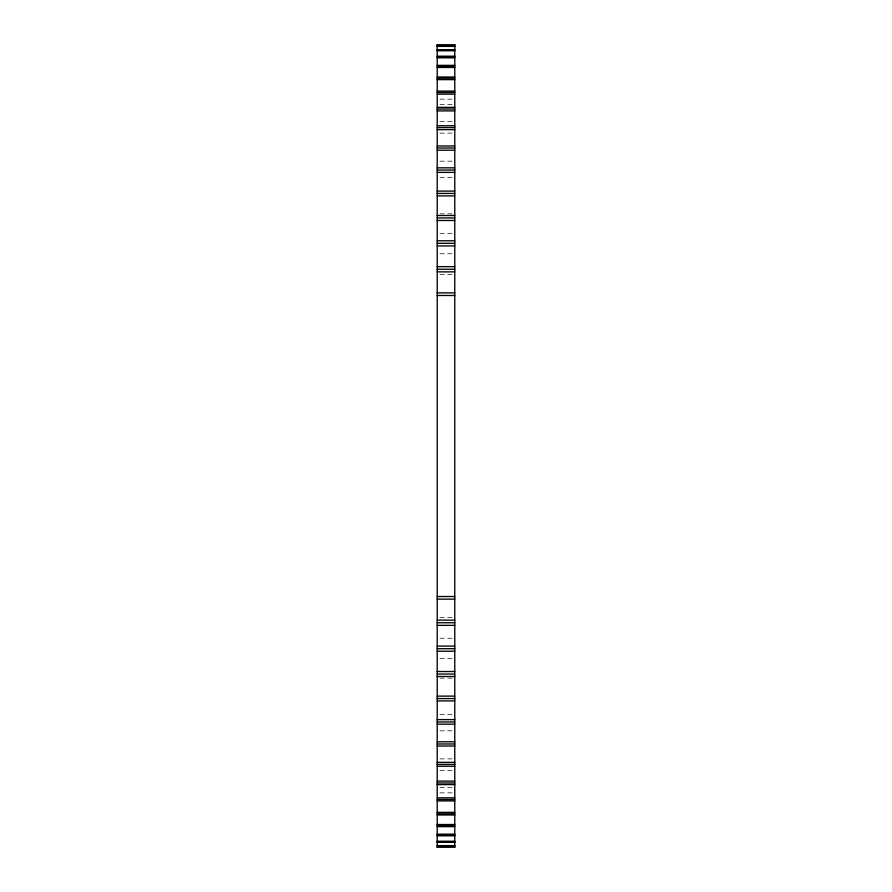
<?xml version="1.0" encoding="UTF-8"?>
<svg xmlns="http://www.w3.org/2000/svg" width="892" height="892" viewBox="0 0 892 892"><rect width="100%" height="100%" fill="white"/><g stroke="black" fill="none" stroke-linecap="round" stroke-linejoin="round"><path stroke-width="0.67" stroke-dasharray="4.46 3.34" d="M439.923 99.157L452.077 99.157M439.923 104.598L452.077 104.598M439.923 121.669L452.077 121.669M439.923 133.109L452.077 133.109M439.923 161.184L452.077 161.184M439.923 177.508L452.077 177.508M439.923 213.846L452.077 213.846M439.923 233.459L452.077 233.459M439.923 253.752L452.077 253.752M439.923 274.491L452.077 274.491M439.923 617.509L452.077 617.509M439.923 638.248L452.077 638.248M439.923 658.541L452.077 658.541M439.923 678.154L452.077 678.154M439.923 714.492L452.077 714.492M439.923 730.816L452.077 730.816M439.923 758.891L452.077 758.891M439.923 770.331L452.077 770.331M439.923 787.402L452.077 787.402M439.923 792.843L452.077 792.843"/><path stroke-width="1.34" d="M437.214 44.734L454.775 44.734M437.214 45.838L454.775 45.838M437.214 45.971L454.775 45.971M437.214 46.384L454.775 46.384M437.214 49.673L454.775 49.673M437.214 50.086L454.775 50.086M437.214 50.766L454.775 50.766M437.214 56.196L454.775 56.196M437.214 56.876L454.775 56.876M437.214 57.824L454.775 57.824M437.214 65.35L454.775 65.35M437.214 66.287L454.775 66.287M437.214 67.48L454.775 67.48M437.214 77.024L454.775 77.024M437.214 78.206L454.775 78.206M437.214 79.644L454.775 79.644M437.214 91.084L454.775 91.084M437.214 92.512L454.775 92.512M437.214 94.162L454.775 94.162M437.214 107.386L454.775 107.386M437.214 109.036L454.775 109.036M437.214 110.898L454.775 110.898M437.214 125.75L454.775 125.75M437.214 127.612L454.775 127.612M437.214 129.652L454.775 129.652M437.214 145.976L454.775 145.976M437.214 148.016L454.775 148.016M437.214 150.213L454.775 150.213M437.214 167.83L454.775 167.83M437.214 170.037L454.775 170.037M437.214 172.379L454.775 172.379M437.214 191.1L454.775 191.1M437.214 193.43L454.775 193.43M437.214 195.883L454.775 195.883M437.214 215.496L454.775 215.496M437.214 217.949L454.775 217.949M437.214 220.491L454.775 220.491M437.214 240.784L454.775 240.784M437.214 243.315L454.775 243.315M437.214 245.913L454.775 245.913M437.214 266.652L454.775 266.652M437.214 269.25L454.775 269.25M437.214 271.87L454.775 271.87M437.214 292.855L454.775 292.855M437.214 295.475L454.775 295.475M437.214 596.525L454.775 596.525M437.214 599.145L454.775 599.145M437.214 620.13L454.775 620.13M437.214 622.75L454.775 622.75M437.214 625.348L454.775 625.348M437.214 646.087L454.775 646.087M437.214 648.685L454.775 648.685M437.214 651.216L454.775 651.216M437.214 671.509L454.775 671.509M437.214 674.051L454.775 674.051M437.214 676.504L454.775 676.504M437.214 696.117L454.775 696.117M437.214 698.57L454.775 698.57M437.214 700.9L454.775 700.9M437.214 719.621L454.775 719.621M437.214 721.962L454.775 721.962M437.214 724.17L454.775 724.17M437.214 741.787L454.775 741.787M437.214 743.984L454.775 743.984M437.214 746.024L454.775 746.024M437.214 762.348L454.775 762.348M437.214 764.388L454.775 764.388M437.214 766.25L454.775 766.25M437.214 781.102L454.775 781.102M437.214 782.964L454.775 782.964M437.214 784.614L454.775 784.614M437.214 797.838L454.775 797.838M437.214 799.488L454.775 799.488M437.214 800.916L454.775 800.916M437.214 812.356L454.775 812.356M437.214 813.794L454.775 813.794M437.214 814.976L454.775 814.976M437.214 824.52L454.775 824.52M437.214 825.713L454.775 825.713M437.214 826.65L454.775 826.65M437.214 834.176L454.775 834.176M437.214 835.124L454.775 835.124M437.214 835.804L454.775 835.804M437.214 841.234L454.775 841.234M437.214 841.914L454.775 841.914M437.214 842.327L454.775 842.327M437.214 845.616L454.775 845.616M437.214 846.029L454.775 846.162M437.214 847.266L454.775 847.266M454.775 44.6L454.775 847.4M437.214 44.6L437.214 847.4"/></g></svg>
